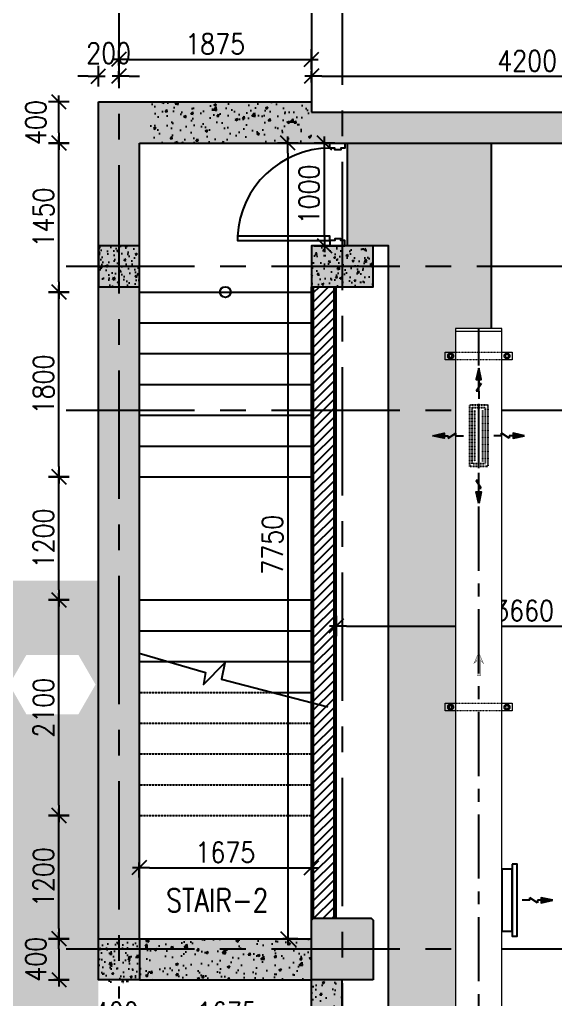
# Model space of a CAD drawing. Header units: metres. Extents: x 841183 to 1048542, y 259326 to 317714.
# Drawn here: x 849178 to 854395, y 300690 to 310237 of the extents above; entities that cross this region are included whole.
import ezdxf

# ---------------------------------------------------------------- set-up
doc = ezdxf.new("R2010")
doc.units = ezdxf.units.M
doc.set_wipeout_variables(frame=1)
doc.header["$PDMODE"] = 34
for name, pattern in [('CENTER', [2, 1.25, -0.25, 0.25, -0.25]), ('DASHED', [0.75, 0.5, -0.25]), ('HIDDEN', [0.375, 0.25, -0.125]), ('VILLA AXIS$0$CENTER', [2, 1.25, -0.25, 0.25, -0.25])]:
    doc.linetypes.add(name, pattern=pattern)
for name, color, linetype, lineweight in [('0_ARROW', 20, 'Continuous', 0), ('0_FA DUCT', 130, 'Continuous', 0), ('BEAM', 3, 'Continuous', 18), ('HANGER', 252, 'Continuous', 0)]:
    doc.layers.add(name, color=color, linetype=linetype, lineweight=lineweight)
for name, color, linetype, transparency in [('A-AXIS DIMENSION', 252, 'Continuous', 0.6), ('A-HATCH', 252, 'Continuous', 0.6), ('A-HATCH SOLID', 253, 'Continuous', 0.6), ('A-REFLECT DOWN', 252, 'Continuous', 0.6), ('CENTER LINE', 252, 'CENTER', 0.6), ('G-HATCH-COL-WALL', 253, 'Continuous', 0.6)]:
    doc.layers.add(name, color=color, linetype=linetype, transparency=transparency)
for name, color, linetype in [('A-AXIS LINE', 253, 'Continuous'), ('A-ELEV BAL', 252, 'Continuous'), ('A-FIXTURES', 252, 'Continuous'), ('A-SECT-PATT', 9, 'Continuous'), ('A-STAIRS', 252, 'Continuous'), ('A-WALL-2', 252, 'Continuous'), ('G-COL', 252, 'Continuous'), ('G-CUT-LINE', 252, 'Continuous'), ('G-LEADER', 252, 'Continuous'), ('G-RC-WALL', 252, 'Continuous'), ('INTEC -DOOR2', 252, 'Continuous'), ('INTEC -TEXT', 252, 'Continuous'), ('TIP - DOOR2', 252, 'Continuous')]:
    doc.layers.add(name, color=color, linetype=linetype)
doc.layers.add('FAR', color=1, linetype='Continuous', true_color=0xff0000)
doc.layers.add('RAR', color=1, linetype='Continuous', true_color=0xff0000)
doc.styles.add('romans', font='romans.shx', dxfattribs={"width": 0.85})
doc.dimstyles.new('DIM-100', dxfattribs={"dimtxt": 200, "dimasz": 100, "dimexe": 50, "dimexo": 75, "dimgap": 50, "dimtad": 1, "dimdec": 0, "dimrnd": 5, "dimzin": 9, "dimdsep": 46, "dimtxsty": 'romans', "dimblk1": 'D-oblique', "dimblk2": 'D-oblique', "dimsah": 1, "dimcen": 100, "dimdle": 100, "dimclrd": 256, "dimclre": 256, "dimclrt": 131, "dimadec": 0, "dimazin": 0, "dimtfac": 1, "dimtdec": 0, "dimtofl": 0, "dimtmove": 2, "dimatfit": 3, "dimldrblk": 'OBLIQUE', "dimfxl": 100, "dimfxlon": 1, "dimtfillclr": 256, "dimtolj": 1, "dimtzin": 0, "dimarcsym": 0})
pattern_1 = [(50, (17342.06, 65345.1), (251.041064, -21.963247), [26.25, -288.75]), (355, (17342.06, 65345.1), (-48.56297, 263.26725), [21, -231]), (100.451444, (17362.98, 65343.27), (202.478096, 241.304), [22.30907, -245.39974]), (46.1842, (17342.06, 65415.1), (373.53447, -57.93175), [39.375, -433.125]), (96.635635, (17373.2, 65410.27), (327.13168, 340.94151), [33.46362, -368.09982]), (351.184164, (17342.06, 65415.1), (327.13168, 340.94151), [31.5, -346.5]), (21, (17377.06, 65397.6), (208.91747, -140.91661), [26.25, -288.75]), (326, (17377.06, 65397.6), (85.16037, 253.802516), [21, -231]), (71.451445, (17394.47, 65385.86), (294.07783, 112.885903), [22.30907, -245.39974]), (37.5, (17342.06, 65345.1), (4.255949, 116.512849), [0, -228.2, 0, -234.5, 0, -231.875]), (7.5, (17342.06, 65345.1), (92.074338, 138.0441), [0, -133.7, 0, -222.95, 0, -88.375]), (327.5, (17264.01, 65345.1), (186.837853, -7.894205), [0, -87.5, 0, -273, 0, -362.25]), (317.5, (17229, 65345.1), (204.11516, 35.036744), [0, -113.75, 0, -181.3, 0, -257.25])]

# ---------------------------------------------------------------- blocks, each defined once
blk = doc.blocks.new('door1')
at = {"layer": 'TIP - DOOR2'}
blk.add_lwpolyline([(50, 146), (93.1, 146), (93.1, 1046, -0.011257), (50, 1046)], format="xyb", close=True, dxfattribs=at)
for points in [[(0, 146), (0, 0), (50, 0), (50, 40), (66, 40), (66, 97), (50, 97), (50, 146)], [(1000, 146), (1000, 0), (950, 0), (950, 40), (934, 40), (934, 97), (950, 97), (950, 146)]]:
    blk.add_lwpolyline(points, close=True, dxfattribs=at)
blk.add_arc((48.1, 145.2), 901.9, 0.05056, 87.1367, dxfattribs=at)
blk = doc.blocks.new('D-oblique')
for p, q in [((0, -1), (0, 1)), ((-1, 0), (0.647, 0)), ((-0.707, -0.707), (0.707, 0.707))]:
    blk.add_line(p, q)
blk = doc.blocks.new('*D330')
at = {"layer": 'A-AXIS DIMENSION', "lineweight": -2, "transparency": 16777216}
for p, q in [((850342.3, 301879.2), (850342.3, 302023.7)), ((850442.3, 301973.7), (851919.8, 301973.7)), ((852019.8, 301879.2), (852019.8, 302023.7))]:
    blk.add_line(p, q, dxfattribs=at)
at = {"layer": 'Defpoints', "color": 0, "transparency": 16777216}
for p in [(852019.8, 301973.7), (850342.3, 301778.7, -68.1), (852019.8, 301778.7, -68.1)]:
    blk.add_point(p, dxfattribs=at)
at = {"layer": 'A-AXIS DIMENSION', "lineweight": -2, "transparency": 16777216, "xscale": 100, "yscale": 100, "zscale": 100, "rotation": 180}
blk.add_blockref('D-oblique', (850342.3, 301973.7), dxfattribs=at)
at = {"layer": 'A-AXIS DIMENSION', "lineweight": -2, "transparency": 16777216, "xscale": 100, "yscale": 100, "zscale": 100}
blk.add_blockref('D-oblique', (852019.8, 301973.7), dxfattribs=at)
at = {"layer": 'A-AXIS DIMENSION', "transparency": 16777216, "insert": (851181, 302123.7), "char_height": 200, "attachment_point": 5, "style": 'romans'}
blk.add_mtext('\\A1;1675', dxfattribs=at)
blk = doc.blocks.new('_OBLIQUE')
at = {"color": 0, "linetype": 'ByBlock'}
blk.add_line((-0.5, -0.5), (0.5, 0.5), dxfattribs=at)
blk = doc.blocks.new('*D331')
at = {"layer": 'A-AXIS DIMENSION', "lineweight": -2, "transparency": 16777216}
for p, q in [((851885.8, 309033.9), (851740.1, 309033.9)), ((851790.1, 308933.9), (851790.1, 301382.2)), ((851885.8, 301282.2), (851740.1, 301282.2))]:
    blk.add_line(p, q, dxfattribs=at)
at = {"layer": 'Defpoints', "color": 0, "transparency": 16777216}
for p in [(852019.8, 309033.9, -68.1), (851790.1, 301282.2), (852019.8, 301282.2, -68.1)]:
    blk.add_point(p, dxfattribs=at)
at = {"layer": 'A-AXIS DIMENSION', "lineweight": -2, "transparency": 16777216, "xscale": 100, "yscale": 100, "zscale": 100}
for p, rotation in [((851790.1, 309033.9), 90), ((851790.1, 301282.2), 270)]:
    blk.add_blockref('D-oblique', p, dxfattribs=dict(at, rotation=rotation))
at = {"layer": 'A-AXIS DIMENSION', "transparency": 16777216, "insert": (851640.1, 305120.6), "char_height": 200, "attachment_point": 5, "rotation": 90, "style": 'romans'}
blk.add_mtext('\\A1;7750', dxfattribs=at)
blk = doc.blocks.new('*D332')
at = {"layer": 'A-AXIS DIMENSION', "lineweight": -2, "transparency": 16777216}
for p, q in [((852259.8, 304231.1), (852259.8, 304378.1)), ((855920.5, 304231.1), (855920.5, 304378.1)), ((852359.8, 304328.1), (855820.5, 304328.1))]:
    blk.add_line(p, q, dxfattribs=at)
at = {"layer": 'Defpoints', "color": 0, "transparency": 16777216}
for p in [(855920.5, 304328.1), (852259.8, 304045.7, -68.1), (855920.5, 304045.7, -68.1)]:
    blk.add_point(p, dxfattribs=at)
at = {"layer": 'A-AXIS DIMENSION', "lineweight": -2, "transparency": 16777216, "xscale": 100, "yscale": 100, "zscale": 100, "rotation": 180}
blk.add_blockref('D-oblique', (852259.8, 304328.1), dxfattribs=at)
at = {"layer": 'A-AXIS DIMENSION', "lineweight": -2, "transparency": 16777216, "xscale": 100, "yscale": 100, "zscale": 100}
blk.add_blockref('D-oblique', (855920.5, 304328.1), dxfattribs=at)
at = {"layer": 'A-AXIS DIMENSION', "transparency": 16777216, "insert": (854090.1, 304478.1), "char_height": 200, "attachment_point": 5, "style": 'romans'}
blk.add_mtext('\\A1;3660', dxfattribs=at)
blk = doc.blocks.new('*D294')
at = {"layer": 'A-AXIS DIMENSION', "lineweight": -2, "transparency": 16777216}
for p, q in [((849660.2, 302482.2), (849510.6, 302482.2)), ((849560.6, 301382.2), (849560.6, 302382.2)), ((849660.2, 301282.2), (849510.6, 301282.2))]:
    blk.add_line(p, q, dxfattribs=at)
at = {"layer": 'Defpoints', "color": 0, "transparency": 16777216}
for p in [(849560.6, 302482.2), (850523.3, 302482.2, -68.1), (850525.8, 301282.2, -68.1)]:
    blk.add_point(p, dxfattribs=at)
at = {"layer": 'A-AXIS DIMENSION', "lineweight": -2, "transparency": 16777216, "xscale": 100, "yscale": 100, "zscale": 100}
for p, rotation in [((849560.6, 302482.2), 90), ((849560.6, 301282.2), 270)]:
    blk.add_blockref('D-oblique', p, dxfattribs=dict(at, rotation=rotation))
at = {"layer": 'A-AXIS DIMENSION', "transparency": 16777216, "insert": (849410.6, 301882.2), "char_height": 200, "attachment_point": 5, "rotation": 90, "style": 'romans'}
blk.add_mtext('\\A1;1200', dxfattribs=at)
blk = doc.blocks.new('*D204')
at = {"layer": 'A-AXIS DIMENSION', "lineweight": -2, "transparency": 16777216}
for p, q in [((849660.1, 301282.2), (849510.6, 301282.2)), ((849560.6, 301182.2), (849560.6, 300982.2)), ((849660.1, 300882.2), (849510.6, 300882.2))]:
    blk.add_line(p, q, dxfattribs=at)
at = {"layer": 'Defpoints', "color": 0, "transparency": 16777216}
for p in [(850344.8, 301282.2, -68.1), (849560.6, 300882.2), (850344.8, 300882.2, -68.1)]:
    blk.add_point(p, dxfattribs=at)
at = {"layer": 'A-AXIS DIMENSION', "lineweight": -2, "transparency": 16777216, "xscale": 100, "yscale": 100, "zscale": 100}
for p, rotation in [((849560.6, 301282.2), 90), ((849560.6, 300882.2), 270)]:
    blk.add_blockref('D-oblique', p, dxfattribs=dict(at, rotation=rotation))
at = {"layer": 'A-AXIS DIMENSION', "transparency": 16777216, "insert": (849335.6, 301082.2), "char_height": 200, "attachment_point": 5, "rotation": 90, "style": 'romans'}
blk.add_mtext('\\A1;400', dxfattribs=at)
blk = doc.blocks.new('*D295')
at = {"layer": 'A-AXIS DIMENSION', "lineweight": -2, "transparency": 16777216}
for p, q in [((849660.1, 304582.2), (849510.6, 304582.2)), ((849560.6, 302582.2), (849560.6, 304482.2)), ((849660.1, 302482.2), (849510.6, 302482.2))]:
    blk.add_line(p, q, dxfattribs=at)
at = {"layer": 'Defpoints', "color": 0, "transparency": 16777216}
for p in [(849560.6, 304582.2), (850342.3, 304582.2, -68.1), (850342.3, 302482.2, -68.1)]:
    blk.add_point(p, dxfattribs=at)
at = {"layer": 'A-AXIS DIMENSION', "lineweight": -2, "transparency": 16777216, "xscale": 100, "yscale": 100, "zscale": 100}
for p, rotation in [((849560.6, 304582.2), 90), ((849560.6, 302482.2), 270)]:
    blk.add_blockref('D-oblique', p, dxfattribs=dict(at, rotation=rotation))
at = {"layer": 'A-AXIS DIMENSION', "transparency": 16777216, "insert": (849410.6, 303532.2), "char_height": 200, "attachment_point": 5, "rotation": 90, "style": 'romans'}
blk.add_mtext('\\A1;2100', dxfattribs=at)
blk = doc.blocks.new('*D296')
at = {"layer": 'A-AXIS DIMENSION', "lineweight": -2, "transparency": 16777216}
for p, q in [((849660.5, 305782.2), (849510.6, 305782.2)), ((849560.6, 304682.2), (849560.6, 305682.2)), ((849660.1, 304582.2), (849510.6, 304582.2))]:
    blk.add_line(p, q, dxfattribs=at)
at = {"layer": 'Defpoints', "color": 0, "transparency": 16777216}
for p in [(849560.6, 305782.2), (853903.8, 305782.2, -136.1), (850342.3, 304582.2, -68.1)]:
    blk.add_point(p, dxfattribs=at)
at = {"layer": 'A-AXIS DIMENSION', "lineweight": -2, "transparency": 16777216, "xscale": 100, "yscale": 100, "zscale": 100}
for p, rotation in [((849560.6, 305782.2), 90), ((849560.6, 304582.2), 270)]:
    blk.add_blockref('D-oblique', p, dxfattribs=dict(at, rotation=rotation))
at = {"layer": 'A-AXIS DIMENSION', "transparency": 16777216, "insert": (849410.6, 305182.2), "char_height": 200, "attachment_point": 5, "rotation": 90, "style": 'romans'}
blk.add_mtext('\\A1;1200', dxfattribs=at)
blk = doc.blocks.new('*D203')
at = {"layer": 'A-AXIS DIMENSION', "lineweight": -2, "transparency": 16777216}
for p, q in [((849660.1, 307582.2), (849510.6, 307582.2)), ((849560.6, 305882.2), (849560.6, 307482.2)), ((849660.1, 305782.2), (849510.6, 305782.2))]:
    blk.add_line(p, q, dxfattribs=at)
at = {"layer": 'Defpoints', "color": 0, "transparency": 16777216}
for p in [(849560.6, 307582.2), (850342.3, 307582.2, -68.1), (850342.3, 305782.2, -68.1)]:
    blk.add_point(p, dxfattribs=at)
at = {"layer": 'A-AXIS DIMENSION', "lineweight": -2, "transparency": 16777216, "xscale": 100, "yscale": 100, "zscale": 100}
for p, rotation in [((849560.6, 307582.2), 90), ((849560.6, 305782.2), 270)]:
    blk.add_blockref('D-oblique', p, dxfattribs=dict(at, rotation=rotation))
at = {"layer": 'A-AXIS DIMENSION', "transparency": 16777216, "insert": (849410.6, 306682.2), "char_height": 200, "attachment_point": 5, "rotation": 90, "style": 'romans'}
blk.add_mtext('\\A1;1800', dxfattribs=at)
blk = doc.blocks.new('*D202')
at = {"layer": 'A-AXIS DIMENSION', "lineweight": -2, "transparency": 16777216}
for p, q in [((849660.1, 309033.9), (849510.6, 309033.9)), ((849560.6, 307682.2), (849560.6, 308933.9)), ((849658.6, 307582.2), (849510.6, 307582.2))]:
    blk.add_line(p, q, dxfattribs=at)
at = {"layer": 'Defpoints', "color": 0, "transparency": 16777216}
for p in [(849560.6, 309033.9), (850344.8, 309033.9, -68.1), (850342.3, 307582.2, -136.1)]:
    blk.add_point(p, dxfattribs=at)
at = {"layer": 'A-AXIS DIMENSION', "lineweight": -2, "transparency": 16777216, "xscale": 100, "yscale": 100, "zscale": 100}
for p, rotation in [((849560.6, 309033.9), 90), ((849560.6, 307582.2), 270)]:
    blk.add_blockref('D-oblique', p, dxfattribs=dict(at, rotation=rotation))
at = {"layer": 'A-AXIS DIMENSION', "transparency": 16777216, "insert": (849410.6, 308308), "char_height": 200, "attachment_point": 5, "rotation": 90, "style": 'romans'}
blk.add_mtext('\\A1;1450', dxfattribs=at)
blk = doc.blocks.new('*D201')
at = {"layer": 'A-AXIS DIMENSION', "lineweight": -2, "transparency": 16777216}
for p, q in [((849658.7, 309433.9), (849510.6, 309433.9)), ((849560.6, 309133.9), (849560.6, 309333.9)), ((849660.1, 309033.9), (849510.6, 309033.9))]:
    blk.add_line(p, q, dxfattribs=at)
at = {"layer": 'Defpoints', "color": 0, "transparency": 16777216}
for p in [(849560.6, 309433.9), (849944.8, 309433.9, -68.1), (850344.8, 309033.9, -68.1)]:
    blk.add_point(p, dxfattribs=at)
at = {"layer": 'A-AXIS DIMENSION', "lineweight": -2, "transparency": 16777216, "xscale": 100, "yscale": 100, "zscale": 100}
for p, rotation in [((849560.6, 309433.9), 90), ((849560.6, 309033.9), 270)]:
    blk.add_blockref('D-oblique', p, dxfattribs=dict(at, rotation=rotation))
at = {"layer": 'A-AXIS DIMENSION', "transparency": 16777216, "insert": (849335.6, 309233.9), "char_height": 200, "attachment_point": 5, "rotation": 90, "style": 'romans'}
blk.add_mtext('\\A1;400', dxfattribs=at)
blk = doc.blocks.new('*D199')
at = {"layer": 'A-AXIS DIMENSION', "lineweight": -2, "transparency": 16777216}
for p, q in [((849844.8, 309685.2), (849744.8, 309685.2)), ((849944.8, 309625.3), (849944.8, 309735.2)), ((850144.8, 309626.3), (850144.8, 309735.2)), ((850244.8, 309685.2), (850344.8, 309685.2))]:
    blk.add_line(p, q, dxfattribs=at)
at = {"layer": 'Defpoints', "color": 0, "transparency": 16777216}
for p in [(850144.8, 309685.2), (849944.8, 309433.9, -279.9), (850144.8, 309433.9, -285.1)]:
    blk.add_point(p, dxfattribs=at)
at = {"layer": 'A-AXIS DIMENSION', "lineweight": -2, "transparency": 16777216, "xscale": 100, "yscale": 100, "zscale": 100}
blk.add_blockref('D-oblique', (849944.8, 309685.2), dxfattribs=at)
at = {"layer": 'A-AXIS DIMENSION', "lineweight": -2, "transparency": 16777216, "xscale": 100, "yscale": 100, "zscale": 100, "rotation": 180}
blk.add_blockref('D-oblique', (850144.8, 309685.2), dxfattribs=at)
at = {"layer": 'A-AXIS DIMENSION', "transparency": 16777216, "insert": (850044.8, 309910.2), "char_height": 200, "attachment_point": 5, "style": 'romans'}
blk.add_mtext('\\A1;200', dxfattribs=at)
blk = doc.blocks.new('*D198')
at = {"layer": 'A-AXIS DIMENSION', "lineweight": -2, "transparency": 16777216}
for p, q in [((850144.8, 309790), (850144.8, 309899)), ((852019.8, 309770.4), (852019.8, 309899)), ((850244.8, 309849), (851919.8, 309849))]:
    blk.add_line(p, q, dxfattribs=at)
at = {"layer": 'Defpoints', "color": 0, "transparency": 16777216}
for p in [(852019.8, 309849), (850144.8, 309597.6, -285), (852019.8, 309433.9, -279.9)]:
    blk.add_point(p, dxfattribs=at)
at = {"layer": 'A-AXIS DIMENSION', "lineweight": -2, "transparency": 16777216, "xscale": 100, "yscale": 100, "zscale": 100, "rotation": 180}
blk.add_blockref('D-oblique', (850144.8, 309849), dxfattribs=at)
at = {"layer": 'A-AXIS DIMENSION', "lineweight": -2, "transparency": 16777216, "xscale": 100, "yscale": 100, "zscale": 100}
blk.add_blockref('D-oblique', (852019.8, 309849), dxfattribs=at)
at = {"layer": 'A-AXIS DIMENSION', "transparency": 16777216, "insert": (851082.3, 309999), "char_height": 200, "attachment_point": 5, "style": 'romans'}
blk.add_mtext('\\A1;1875', dxfattribs=at)
blk = doc.blocks.new('*D197')
at = {"layer": 'A-AXIS DIMENSION', "lineweight": -2, "transparency": 16777216}
for p, q in [((852019.8, 309625.3), (852019.8, 309735.2)), ((852119.8, 309685.2), (856120.5, 309685.2)), ((856220.5, 309612.2), (856220.5, 309735.2))]:
    blk.add_line(p, q, dxfattribs=at)
at = {"layer": 'Defpoints', "color": 0, "transparency": 16777216}
for p in [(856220.5, 309685.2), (852019.8, 309433.9, -279.9), (856220.5, 309333.9, -279.9)]:
    blk.add_point(p, dxfattribs=at)
at = {"layer": 'A-AXIS DIMENSION', "lineweight": -2, "transparency": 16777216, "xscale": 100, "yscale": 100, "zscale": 100, "rotation": 180}
blk.add_blockref('D-oblique', (852019.8, 309685.2), dxfattribs=at)
at = {"layer": 'A-AXIS DIMENSION', "lineweight": -2, "transparency": 16777216, "xscale": 100, "yscale": 100, "zscale": 100}
blk.add_blockref('D-oblique', (856220.5, 309685.2), dxfattribs=at)
at = {"layer": 'A-AXIS DIMENSION', "transparency": 16777216, "insert": (854120.1, 309835.2), "char_height": 200, "attachment_point": 5, "style": 'romans'}
blk.add_mtext('\\A1;4200', dxfattribs=at)
blk = doc.blocks.new('*D403')
at = {"layer": 'A-AXIS DIMENSION', "lineweight": -2, "transparency": 16777216}
for p, q in [((849944.8, 300448.2), (849944.8, 300307.2)), ((850344.8, 300448.2), (850344.8, 300307.2)), ((850044.8, 300357.2), (850244.8, 300357.2))]:
    blk.add_line(p, q, dxfattribs=at)
at = {"layer": 'Defpoints', "color": 0, "transparency": 16777216}
for p in [(849944.8, 301074.7, -279.9), (850344.8, 301074.7, -279.9), (850344.8, 300357.2)]:
    blk.add_point(p, dxfattribs=at)
at = {"layer": 'A-AXIS DIMENSION', "lineweight": -2, "transparency": 16777216, "xscale": 100, "yscale": 100, "zscale": 100, "rotation": 180}
blk.add_blockref('D-oblique', (849944.8, 300357.2), dxfattribs=at)
at = {"layer": 'A-AXIS DIMENSION', "lineweight": -2, "transparency": 16777216, "xscale": 100, "yscale": 100, "zscale": 100}
blk.add_blockref('D-oblique', (850344.8, 300357.2), dxfattribs=at)
at = {"layer": 'A-AXIS DIMENSION', "transparency": 16777216, "insert": (850119, 300563.7), "char_height": 200, "attachment_point": 5, "style": 'romans'}
blk.add_mtext('\\A1;400', dxfattribs=at)
blk = doc.blocks.new('*D404')
at = {"layer": 'A-AXIS DIMENSION', "lineweight": -2, "transparency": 16777216}
for p, q in [((850344.8, 300448.2), (850344.8, 300307.2)), ((852019.8, 300448.2), (852019.8, 300307.2)), ((850444.8, 300357.2), (851919.8, 300357.2))]:
    blk.add_line(p, q, dxfattribs=at)
at = {"layer": 'Defpoints', "color": 0, "transparency": 16777216}
for p in [(850344.8, 301074.7, -279.9), (852019.8, 301074.7, -279.9), (852019.8, 300357.2)]:
    blk.add_point(p, dxfattribs=at)
at = {"layer": 'A-AXIS DIMENSION', "lineweight": -2, "transparency": 16777216, "xscale": 100, "yscale": 100, "zscale": 100, "rotation": 180}
blk.add_blockref('D-oblique', (850344.8, 300357.2), dxfattribs=at)
at = {"layer": 'A-AXIS DIMENSION', "lineweight": -2, "transparency": 16777216, "xscale": 100, "yscale": 100, "zscale": 100}
blk.add_blockref('D-oblique', (852019.8, 300357.2), dxfattribs=at)
at = {"layer": 'A-AXIS DIMENSION', "transparency": 16777216, "insert": (851196, 300563.7), "char_height": 200, "attachment_point": 5, "style": 'romans'}
blk.add_mtext('\\A1;1675', dxfattribs=at)
blk = doc.blocks.new('*D290')
at = {"layer": 'A-AXIS DIMENSION', "lineweight": -2, "transparency": 16777216}
for p, q in [((852230.8, 309033.9), (852096.2, 309033.9)), ((852146.2, 308133.9), (852146.2, 308933.9)), ((852116.2, 308033.9), (852196.2, 308033.9))]:
    blk.add_line(p, q, dxfattribs=at)
at = {"layer": 'Defpoints', "color": 0, "transparency": 16777216}
for p in [(852146.2, 309033.9), (852664.8, 309033.9, -279.9), (852019.8, 308033.9, -279.9)]:
    blk.add_point(p, dxfattribs=at)
at = {"layer": 'A-AXIS DIMENSION', "lineweight": -2, "transparency": 16777216, "xscale": 100, "yscale": 100, "zscale": 100}
for p, rotation in [((852146.2, 309033.9), 90), ((852146.2, 308033.9), 270)]:
    blk.add_blockref('D-oblique', p, dxfattribs=dict(at, rotation=rotation))
at = {"layer": 'A-AXIS DIMENSION', "transparency": 16777216, "insert": (851996.2, 308533.9), "char_height": 200, "attachment_point": 5, "rotation": 90, "style": 'romans'}
blk.add_mtext('\\A1;1000', dxfattribs=at)
blk = doc.blocks.new('A$C10b3fa2f')
at = {"layer": 'A-REFLECT DOWN'}
h = blk.add_hatch(dxfattribs=at)
h.set_pattern_fill('AR-HBONE', color=256, scale=75, style=0)
h.set_pattern_definition([(45, (-872853.3, -501345.44), (0, 424.26407), [900, -300]), (135, (-872641.16, -501133.3), (3e-14, 424.26407), [900, -300])])
h.paths.add_polyline_path([(-40951.9, -7637.1), (-40445.1, -7637.1), (-40278.2, -7926.1), (-40445.1, -8215.1), (-40951.9, -8215.1), (-41118.8, -7926.1)])
edge = h.paths.add_edge_path()
edge.add_line((-40250.6, -6912.7), (-42275.6, -6912.7))
edge.add_line((-42275.6, -6912.7), (-42275.6, -105.8))
edge.add_line((-42275.6, -105.8), (-42275.6, 38.9))
edge.add_line((-42275.6, 38.9), (-43125, 38.9))
edge.add_line((-43125, 38.9), (-43125, -30517.1))
edge.add_line((-43125, -30517.1), (-43000, -30517.1))
edge.add_line((-43000, -30517.1), (-43000, -32386.1))
edge.add_line((-43000, -32386.1), (-6450, -32386.1))
edge.add_arc((-6450, -25886.1), 6500, 270, 360)
edge.add_line((50, -25886.1), (50, -22117.5))
edge.add_line((50, -22117.5), (-3025.4, -22117.5))
edge.add_line((-3025.4, -22117.5), (-3025.4, -31367.5))
edge.add_line((-3025.4, -31367.5), (-37875.6, -31367.3))
edge.add_line((-37875.6, -31367.3), (-37875.6, -22117.5))
edge.add_line((-37875.6, -22117.5), (-40250.6, -22117.5))
edge.add_line((-40250.6, -22117.5), (-40250.6, -6912.7))
blk = doc.blocks.new('A$Ce9cdab51')
at = {"layer": 'RAR', "ltscale": 20}
h = blk.add_hatch(color=256, dxfattribs=at)
h.dxf.hatch_style = 1
h.paths.add_polyline_path([(96.8, 62.3), (62.3, 96.8), (0, 0)])
for p in [(88.8, 123.3), (159.1, 159.1)]:
    blk.add_line(p, (176.3, 141.9), dxfattribs=at)
for points in [[(159.1, 159.1), (212.1, 212.1)], [(0, 0), (96.8, 62.3), (62.3, 96.8), (0, 0)], [(79.5, 79.5), (106.1, 106.1)], [(106.1, 106.1), (88.8, 123.3)]]:
    blk.add_lwpolyline(points, dxfattribs=at)
blk = doc.blocks.new('FAR 1')
at = {"layer": 'FAR', "ltscale": 20}
for points in [[(301.9, 50), (-301.9, 50), (-301.9, -50), (301.9, -50)], [(351.9, -50), (-351.9, -50), (-351.9, -100), (351.9, -100)]]:
    blk.add_lwpolyline(points, close=True, dxfattribs=at)
at = {"layer": 'FAR', "rotation": 44.99999999999212}
blk.add_blockref('A$Ce9cdab51', (0, -446.7), dxfattribs=at)
blk = doc.blocks.new('A$Cae2dabce')
at = {"layer": 'RAR', "ltscale": 20}
h = blk.add_hatch(color=256, dxfattribs=at)
h.dxf.hatch_style = 1
h.paths.add_polyline_path([(96.8, 62.3), (62.3, 96.8), (0, 0)])
for p in [(88.8, 123.3), (159.1, 159.1)]:
    blk.add_line(p, (176.3, 141.9), dxfattribs=at)
for points in [[(159.1, 159.1), (212.1, 212.1)], [(0, 0), (96.8, 62.3), (62.3, 96.8), (0, 0)], [(79.5, 79.5), (106.1, 106.1)], [(106.1, 106.1), (88.8, 123.3)]]:
    blk.add_lwpolyline(points, dxfattribs=at)
blk = doc.blocks.new('FAR')
at = {"layer": 'FAR', "linetype": 'DASHED', "ltscale": 0.00025}
for points in [[(300, 87.5), (300, -87.5), (-300, -87.5), (-300, 87.5)], [(0, 62.5), (275, 62.5), (275, -62.5), (0, -62.5), (-275, -62.5), (-275, 62.5)]]:
    blk.add_lwpolyline(points, close=True, dxfattribs=at)
for points in [[(-250, 37.5), (250, 37.5)], [(250, -37.5), (-250, -37.5)]]:
    blk.add_lwpolyline(points, dxfattribs=at)
at = {"layer": 'FAR'}
for p, rotation in [((0, 447.5), 224.9999999999922), ((-660, 0), 314.9999999999922)]:
    blk.add_blockref('A$Cae2dabce', p, dxfattribs=dict(at, rotation=rotation))
at = {"layer": 'FAR', "xscale": -1}
for p, rotation in [((660, 0), 45.00000000000784), ((0, -447.5), 315.0000000000078)]:
    blk.add_blockref('A$Cae2dabce', p, dxfattribs=dict(at, rotation=rotation))
blk = doc.blocks.new('0-ARROW-3')
at = {"layer": '0_ARROW', "true_color": 0xc8c8c8}
h = blk.add_hatch(dxfattribs=at)
h.set_pattern_fill('ANSI31', color=9)
h.set_pattern_definition([(45, (-4415, 43046), (-0.08838834765, 0.08838834765), [])])
h.paths.add_polyline_path([(-512, -108), (-711, -313), (0, 0), (-711, 313), (-512, 108), (-1490, 108), (-1490, -108)])
at = {"layer": '0_ARROW', "const_width": 20}
blk.add_lwpolyline([(-1490, -108), (-512, -108), (-711, -313), (0, 0), (-711, 313), (-512, 108), (-1490, 108)], close=True, dxfattribs=at)
blk = doc.blocks.new('*U278')
at = {"layer": 'HANGER', "ltscale": 20}
for points in [[(0, 75), (-200, 75), (-200, -75), (0, -75)], [(0, -15), (0, 15)], [(900, -75), (1100, -75), (1100, 75), (900, 75)], [(900, -15), (900, 15)]]:
    blk.add_lwpolyline(points, dxfattribs=at)
for points in [[(-77, 56), (-123, 56), (-156, 23), (-156, -23), (-123, -56), (-77, -56), (-44, -23), (-44, 23)], [(977, 56), (1023, 56), (1056, 23), (1056, -23), (1023, -56), (977, -56), (944, -23), (944, 23)]]:
    blk.add_lwpolyline(points, close=True, dxfattribs=at)
at = {"layer": 'HANGER', "linetype": 'HIDDEN', "ltscale": 0.0008}
for points in [[(900, 75), (0, 75)], [(0, -75), (900, -75)]]:
    blk.add_lwpolyline(points, dxfattribs=at)
at = {"layer": 'HANGER', "ltscale": 20}
for centre, radius in [((-100, 0), 45), ((-100, 0), 30), ((1000, 0), 45), ((1000, 0), 30)]:
    blk.add_circle(centre, radius, dxfattribs=at)
blk = doc.blocks.new('A$C5e30045e')
at = {"layer": 'A-HATCH'}
h = blk.add_hatch(dxfattribs=at)
h.set_pattern_fill('ANSI31', color=256, scale=500)
h.set_pattern_definition([(45, (746035.06, 287573.594), (-44.194174, 44.194174), [])])
h.paths.add_polyline_path([(852039.8, 301482.2), (852239.8, 301482.2), (852239.8, 307633.9), (852039.8, 307633.9)])
at = {"layer": 'A-HATCH SOLID'}
for points in [[(849944.8, 307633.9), (850344.8, 307633.9), (850344.8, 308033.9), (849944.8, 308033.9)], [(852019.8, 307633.9), (852619.8, 307633.9), (852619.8, 308033.9), (852019.8, 308033.9)], [(849944.8, 301282.2), (850344.8, 301282.2), (850344.8, 300882.2), (849944.8, 300882.2)]]:
    blk.add_hatch(color=256, dxfattribs=at).paths.add_polyline_path(points)
at = {"layer": 'A-REFLECT DOWN'}
h = blk.add_hatch(dxfattribs=at)
h.set_pattern_fill('ANSI33', color=256, scale=1000)
h.set_pattern_definition([(45, (-82657.94, 2849.75), (-176.776695, 176.776695), []), (45, (-82481.17, 2849.75), (-176.776695, 176.776695), [125, -62.5])])
edge = h.paths.add_edge_path()
edge.add_line((887268.9, 290052.2), (885855.3, 290052.2))
edge.add_line((885855.3, 290052.2), (885855.3, 297382.2))
edge.add_line((885855.3, 297382.2), (852769.8, 297382.2))
edge.add_line((852769.8, 297382.2), (852769.8, 308033.9))
edge.add_line((852769.8, 308033.9), (852369.8, 308033.9))
edge.add_line((852369.8, 308033.9), (852369.8, 309033.9))
edge.add_line((852369.8, 309033.9), (853769.8, 309033.9))
edge.add_line((853769.8, 309033.9), (853769.8, 298382.2))
edge.add_line((853769.8, 298382.2), (886855.3, 298382.2))
edge.add_line((886855.3, 298382.2), (886855.3, 291052.2))
edge.add_line((886855.3, 291052.2), (887155.3, 291052.2))
edge.add_line((887155.3, 291052.2), (887155.3, 290052.2))
at = {"layer": 'A-SECT-PATT'}
h = blk.add_hatch(dxfattribs=at)
h.set_pattern_fill('AR-CONC', color=256, scale=35, style=0)
h.set_pattern_definition([(50, (17342.06, 66496.8), (251.041064, -21.963247), [26.25, -288.75]), (355, (17342.06, 66496.8), (-48.56297, 263.26725), [21, -231]), (100.451444, (17362.98, 66494.96), (202.478096, 241.304), [22.30907, -245.39974]), (46.1842, (17342.06, 66566.8), (373.53447, -57.93175), [39.375, -433.125]), (96.635635, (17373.2, 66561.96), (327.13168, 340.94151), [33.46362, -368.09982]), (351.184164, (17342.06, 66566.8), (327.13168, 340.94151), [31.5, -346.5]), (21, (17377.06, 66549.3), (208.91747, -140.91661), [26.25, -288.75]), (326, (17377.06, 66549.3), (85.16037, 253.802516), [21, -231]), (71.451445, (17394.47, 66537.55), (294.07783, 112.885903), [22.30907, -245.39974]), (37.5, (17342.06, 66496.79), (4.255949, 116.512849), [0, -228.2, 0, -234.5, 0, -231.875]), (7.5, (17342.06, 66496.79), (92.074338, 138.0441), [0, -133.7, 0, -222.95, 0, -88.375]), (327.5, (17264.01, 66496.79), (186.837853, -7.894205), [0, -87.5, 0, -273, 0, -362.25]), (317.5, (17229, 66496.79), (204.11516, 35.036744), [0, -113.75, 0, -181.3, 0, -257.25])])
h.paths.add_polyline_path([(852019.8, 309433.9), (850444.8, 309433.9), (850444.8, 309033.9), (852019.8, 309033.9)])
h = blk.add_hatch(dxfattribs=at)
h.set_pattern_fill('AR-CONC', color=256, scale=35, style=0)
h.set_pattern_definition([(50, (17342.06, 65370.1), (251.041064, -21.963247), [26.25, -288.75]), (355, (17342.06, 65370.1), (-48.56297, 263.26725), [21, -231]), (100.451444, (17362.98, 65368.27), (202.478096, 241.304), [22.30907, -245.39974]), (46.1842, (17342.06, 65440.1), (373.53447, -57.93175), [39.375, -433.125]), (96.635635, (17373.2, 65435.27), (327.13168, 340.94151), [33.46362, -368.09982]), (351.184164, (17342.06, 65440.1), (327.13168, 340.94151), [31.5, -346.5]), (21, (17377.06, 65422.6), (208.91747, -140.91661), [26.25, -288.75]), (326, (17377.06, 65422.6), (85.160366, 253.802516), [21, -231]), (71.451445, (17394.47, 65410.86), (294.07783, 112.885903), [22.30907, -245.39974]), (37.5, (17342.06, 65370.1), (4.255949, 116.512849), [0, -228.2, 0, -234.5, 0, -231.875]), (7.5, (17342.06, 65370.1), (92.074338, 138.0441), [0, -133.7, 0, -222.95, 0, -88.375]), (327.5, (17264.01, 65370.1), (186.837853, -7.894205), [0, -87.5, 0, -273, 0, -362.25]), (317.5, (17229, 65370.1), (204.11516, 35.036744), [0, -113.75, 0, -181.3, 0, -257.25])])
h.paths.add_polyline_path([(855920.5, 306630.9), (856220.5, 306630.9), (856220.5, 309333.9), (852019.8, 309333.9), (852019.8, 309033.9), (855920.5, 309033.9)])
h.paths.add_polyline_path([(856220.5, 306230.9), (855920.5, 306230.9), (855920.5, 301487.2), (855940.5, 301507.2), (856220.5, 301507.2)])
h = blk.add_hatch(dxfattribs=at)
h.set_pattern_fill('AR-CONC', color=256, scale=35, style=0)
h.set_pattern_definition(pattern_1)
h.paths.add_polyline_path([(850344.8, 308357.2), (849944.8, 308357.2), (849944.8, 301282.2), (850344.8, 301282.2)])
h = blk.add_hatch(dxfattribs=at)
h.set_pattern_fill('AR-CONC', color=256, angle=23.86824, style=0)
h.set_pattern_definition([(73.86824, (739979.19, 249242.61), (173.05345, 59.14229), [19.05, -209.55]), (18.86824, (739979.19, 249242.61), (-109.53758, 160.45665), [15.24, -167.64058]), (124.31968, (739993.61, 249247.54), (63.51588, 219.59893), [16.19, -178.09024]), (70.05244, (739958.63, 249289.07), (264.9077, 71.2412), [28.575, -314.325]), (120.5038, (739980.7, 249295), (116.98376, 322.3278), [24.285, -267.1356]), (15.0524, (739958.63, 249289.07), (116.98376, 322.3278), [22.85997, -251.45973]), (44.86824, (739987, 249287.73), (180.02813, -32.17087), [19.05, -209.55]), (349.86824, (739987, 249287.73), (-18.01222, 193.44316), [15.24, -167.64]), (95.31968, (740002, 249285.05), (162.01591, 161.2723), [16.19, -178.08994]), (61.36824, (739979.19, 249242.61), (-31.38944, 78.573514), [0, -165.608, 0, -170.18, 0, -168.275]), (31.36824, (739979.19, 249242.61), (20.5686, 118.650527), [0, -97.028, 0, -161.798, 0, -64.135]), (351.36824, (739927.39, 249219.69), (126.31272, 49.625846), [0, -63.5, 0, -198.12, 0, -262.89]), (341.36824, (739904.16, 249209.42), (125.1725, 83.19018), [0, -82.55, 0, -131.572, 0, -186.69])])
h.paths.add_polyline_path([(849944.8, 307633.9), (850344.8, 307633.9), (850344.8, 308033.9), (849944.8, 308033.9)])
h = blk.add_hatch(dxfattribs=at)
h.set_pattern_fill('AR-CONC', color=256, angle=23.86824, style=0)
h.set_pattern_definition([(73.86824, (738544.19, 249242.61), (173.05345, 59.14229), [19.05, -209.55]), (18.86824, (738544.19, 249242.61), (-109.53758, 160.45665), [15.24, -167.64058]), (124.31968, (738558.61, 249247.54), (63.51588, 219.59893), [16.19, -178.09024]), (70.05244, (738523.64, 249289.07), (264.9077, 71.2412), [28.575, -314.325]), (120.5038, (738545.7, 249295), (116.98376, 322.3278), [24.285, -267.1356]), (15.0524, (738523.64, 249289.07), (116.98376, 322.3278), [22.85997, -251.45973]), (44.86824, (738552, 249287.73), (180.02813, -32.17087), [19.05, -209.55]), (349.86824, (738552, 249287.73), (-18.01222, 193.44316), [15.24, -167.64]), (95.31968, (738567, 249285.05), (162.01591, 161.2723), [16.19, -178.08994]), (61.36824, (738544.19, 249242.61), (-31.38944, 78.573514), [0, -165.608, 0, -170.18, 0, -168.275]), (31.36824, (738544.19, 249242.61), (20.5686, 118.650527), [0, -97.028, 0, -161.798, 0, -64.135]), (351.36824, (738492.39, 249219.69), (126.31272, 49.625846), [0, -63.5, 0, -198.12, 0, -262.89]), (341.36824, (738469.16, 249209.42), (125.1725, 83.19018), [0, -82.55, 0, -131.572, 0, -186.69])])
h.paths.add_polyline_path([(852019.8, 307633.9), (852614.8, 307633.9), (852614.8, 308033.9), (852019.8, 308033.9)])
h = blk.add_hatch(dxfattribs=at)
h.set_pattern_fill('AR-CONC', color=256, scale=35, style=0)
h.set_pattern_definition(pattern_1)
h.paths.add_polyline_path([(852019.8, 301282.2), (850344.8, 301282.2), (850344.8, 300882.2), (852019.8, 300882.2)])
h = blk.add_hatch(dxfattribs=at)
h.set_pattern_fill('AR-CONC', color=256, angle=23.86824, style=0)
h.set_pattern_definition([(73.86824, (740074.19, 250165.92), (173.05345, 59.14229), [19.05, -209.55]), (18.86824, (740074.19, 250165.92), (-109.53758, 160.45665), [15.24, -167.64058]), (124.31968, (740088.61, 250170.85), (63.51588, 219.59893), [16.19, -178.09024]), (70.05244, (740053.63, 250212.38), (264.9077, 71.2412), [28.575, -314.325]), (120.5038, (740075.7, 250218.31), (116.98376, 322.3278), [24.285, -267.1356]), (15.0524, (740053.63, 250212.38), (116.98376, 322.3278), [22.85997, -251.45973]), (44.86824, (740082, 250211.04), (180.02813, -32.17087), [19.05, -209.55]), (349.86824, (740082, 250211.04), (-18.01222, 193.44316), [15.24, -167.64]), (95.31968, (740097, 250208.36), (162.01591, 161.2723), [16.19, -178.08994]), (61.36824, (740074.19, 250165.92), (-31.38944, 78.573514), [0, -165.608, 0, -170.18, 0, -168.275]), (31.36824, (740074.19, 250165.92), (20.5686, 118.650527), [0, -97.028, 0, -161.798, 0, -64.135]), (351.36824, (740022.39, 250143), (126.31272, 49.625846), [0, -63.5, 0, -198.12, 0, -262.89]), (341.36824, (739999.16, 250132.72), (125.1725, 83.19018), [0, -82.55, 0, -131.572, 0, -186.69])])
h.paths.add_polyline_path([(849944.8, 301257.2), (850344.8, 301257.2), (850344.8, 300857.2), (849944.8, 300857.2)])
h = blk.add_hatch(dxfattribs=at)
h.set_pattern_fill('AR-CONC', color=256, scale=35, style=0)
h.set_pattern_definition([(50, (6540.5, 2761.75), (251.041064, -21.963247), [26.25, -288.75]), (355, (6540.5, 2761.75), (-48.56297, 263.26725), [21, -231]), (100.451444, (6561.42, 2759.92), (202.478096, 241.304), [22.30907, -245.39974]), (46.1842, (6540.5, 2831.75), (373.53447, -57.93175), [39.375, -433.125]), (96.635635, (6571.63, 2826.92), (327.13168, 340.94151), [33.46362, -368.09982]), (351.184164, (6540.5, 2831.75), (327.13168, 340.94151), [31.5, -346.5]), (21, (6575.5, 2814.25), (208.91747, -140.91661), [26.25, -288.75]), (326, (6575.5, 2814.25), (85.160366, 253.802516), [21, -231]), (71.451445, (6592.9, 2802.5), (294.07783, 112.885903), [22.30907, -245.39974]), (37.5, (6540.5, 2761.75), (4.255949, 116.512849), [0, -228.2, 0, -234.5, 0, -231.875]), (7.5, (6540.5, 2761.75), (92.074338, 138.0441), [0, -133.7, 0, -222.95, 0, -88.375]), (327.5, (6462.45, 2761.75), (186.837853, -7.894205), [0, -87.5, 0, -273, 0, -362.25]), (317.5, (6427.45, 2761.75), (204.11516, 35.036744), [0, -113.75, 0, -181.3, 0, -257.25])])
h.paths.add_polyline_path([(852319.8, 300882.2), (852019.8, 300882.2), (852019.8, 298882.2), (852319.8, 298882.2)])
at = {"layer": 'G-HATCH-COL-WALL'}
h = blk.add_hatch(color=256, dxfattribs=at)
h.dxf.hatch_style = 1
h.paths.add_polyline_path([(850344.8, 309433.9), (849944.8, 309433.9), (849944.8, 301282.2), (850344.8, 301282.2)])
h = blk.add_hatch(color=256, dxfattribs=at)
h.dxf.hatch_style = 1
h.paths.add_polyline_path([(852019.8, 309433.9), (850344.8, 309433.9), (850344.8, 309033.9), (852019.8, 309033.9)])
h = blk.add_hatch(color=256, dxfattribs=at)
h.dxf.hatch_style = 1
h.paths.add_polyline_path([(855920.5, 306630.9), (856220.5, 306630.9), (856220.5, 309333.9), (852019.8, 309333.9), (852019.8, 309033.9), (855920.5, 309033.9)])
h.paths.add_polyline_path([(856220.5, 306230.9), (855920.5, 306230.9), (855920.5, 301462.2), (855940.5, 301482.2), (856220.5, 301482.2)])
h = blk.add_hatch(color=256, dxfattribs=at)
h.dxf.hatch_style = 1
h.paths.add_polyline_path([(852619.8, 300882.2), (852019.8, 300882.2), (852019.8, 301462.2), (852039.8, 301482.2), (852599.8, 301482.2), (852619.8, 301462.2)])
h = blk.add_hatch(color=256, dxfattribs=at)
h.dxf.hatch_style = 1
h.paths.add_polyline_path([(852019.8, 301282.2), (850344.8, 301282.2), (850344.8, 300882.2), (852019.8, 300882.2)])
h = blk.add_hatch(color=256, dxfattribs=at)
h.dxf.hatch_style = 1
h.paths.add_polyline_path([(852319.8, 300882.2), (852019.8, 300882.2), (852019.8, 298882.2), (852319.8, 298882.2)])
at = {"layer": 'A-AXIS LINE', "linetype": 'VILLA AXIS$0$CENTER', "ltscale": 1000, "extrusion": (1, 0, 0)}
for points, elevation in [([(316849.6, -104.3), (289505.6, -117)], 852319.8), ([(316817, -97.9), (300698.7, -109.2)], 850144.8)]:
    blk.add_lwpolyline(points, dxfattribs=dict(at, elevation=elevation))
at = {"layer": 'A-AXIS LINE', "linetype": 'VILLA AXIS$0$CENTER', "ltscale": 1000, "extrusion": (0, 1, 0)}
for elevation in [307833.9, 306431.7, 301181.7]:
    blk.add_lwpolyline([(-849629.6, -211.5), (-900813.9, -97.9)], dxfattribs=dict(at, elevation=elevation))
at = {"layer": 'A-ELEV BAL', "elevation": -97.9}
blk.add_lwpolyline([(887268.9, 290052.2), (885855.3, 290052.2), (885855.3, 297382.2), (852769.8, 297382.2), (852769.8, 308033.9), (852369.8, 308033.9), (852369.8, 309033.9), (853769.8, 309033.9), (853769.8, 298382.2), (886855.3, 298382.2), (886855.3, 291052.2), (887155.3, 291052.2), (887155.3, 290052.2)], dxfattribs=at)
at = {"layer": 'A-FIXTURES', "elevation": 182}
for points in [[(852019.8, 301462.2), (852019.8, 307633.9)], [(852259.8, 301482.2), (852259.8, 307633.9)]]:
    blk.add_lwpolyline(points, dxfattribs=at)
at = {"layer": 'A-REFLECT DOWN', "linetype": 'HIDDEN', "ltscale": 3, "elevation": -97.9}
for points in [[(850342.3, 303682.2), (851636.1, 303682.2)], [(850342.3, 303382.2), (852019.8, 303382.2)], [(850342.3, 303082.2), (852019.8, 303082.2)], [(850342.3, 302782.2), (852019.8, 302782.2)], [(850342.3, 302482.2), (852019.8, 302482.2)]]:
    blk.add_lwpolyline(points, dxfattribs=at)
at = {"layer": 'A-STAIRS'}
blk.add_line((851636.1, 303682.2, -97.9), (852019.8, 303682.2, -97.9), dxfattribs=at)
for points, elevation in [([(850342.3, 307582.2), (852019.8, 307582.2)], -166), ([(850342.3, 307282.2), (852019.8, 307282.2)], -166), ([(850342.3, 306982.2), (852019.8, 306982.2)], -166), ([(850342.3, 306682.2), (852019.8, 306682.2)], -166), ([(850342.3, 306382.2), (852019.8, 306382.2)], -166), ([(850342.3, 306082.2), (852019.8, 306082.2)], -166), ([(850342.3, 305782.2), (852019.8, 305782.2)], -166), ([(850342.3, 304582.2), (852019.8, 304582.2)], -97.9), ([(850342.3, 304282.2), (852019.8, 304282.2)], -97.9), ([(850342.3, 303982.2), (852019.8, 303982.2)], -97.9)]:
    blk.add_lwpolyline(points, dxfattribs=dict(at, elevation=elevation))
at = {"layer": 'A-WALL-2'}
for p, q in [((852039.8, 301482.2, -100.7), (852039.8, 307633.9, -94.8)), ((852239.8, 301482.2, -100.7), (852239.8, 307633.9, -94.8))]:
    blk.add_line(p, q, dxfattribs=at)
at = {"layer": 'BEAM', "linetype": 'HIDDEN', "ltscale": 5}
blk.add_line((852259.8, 301482.2, -97.9), (852259.8, 307633.9, -97.9), dxfattribs=at)
at = {"layer": 'G-COL'}
for p, q in [((852019.8, 311983.9, -97.9), (852019.8, 309333.9, -97.9)), ((850344.8, 301282.2, -97.9), (852019.8, 301282.2, -97.9)), ((850344.8, 300882.2, -97.9), (852019.8, 300882.2, -97.9)), ((852019.8, 298882.2, -97.9), (852019.8, 300882.2, -97.9)), ((852319.8, 298882.2, -97.9), (852319.8, 300882.2, -97.9))]:
    blk.add_line(p, q, dxfattribs=at)
at = {"layer": 'G-COL', "elevation": -97.9}
for points in [[(849944.8, 307633.9), (850344.8, 307633.9), (850344.8, 308033.9), (849944.8, 308033.9)], [(852019.8, 307633.9), (852619.8, 307633.9), (852619.8, 308033.9), (852019.8, 308033.9)], [(852619.8, 300882.2), (852019.8, 300882.2), (852019.8, 301462.2), (852039.8, 301482.2), (852599.8, 301482.2), (852619.8, 301462.2)], [(849944.8, 301282.2), (850344.8, 301282.2), (850344.8, 300882.2), (849944.8, 300882.2)]]:
    blk.add_lwpolyline(points, close=True, dxfattribs=at)
at = {"layer": 'G-CUT-LINE', "elevation": -97.9}
blk.add_lwpolyline([(850342.3, 304063.6), (850988.1, 303875.6), (850968, 303757.8), (851176.7, 303970.6), (851144.8, 303810.9), (852179.8, 303539.8)], dxfattribs=at)
at = {"layer": 'G-LEADER'}
blk.add_circle((851181, 307582.2, -166), 52.2, dxfattribs=at)
at = {"layer": 'G-RC-WALL'}
for p, q in [((849944.8, 301282.2, -97.9), (849944.8, 309433.9, -97.9)), ((849944.8, 309433.9, -97.9), (852019.8, 309433.9, -97.9)), ((852019.8, 309433.9, -97.9), (852019.8, 309333.9, -97.9)), ((852019.8, 309333.9, -97.9), (856220.5, 309333.9, -97.9)), ((850344.8, 301282.2, -97.9), (850344.8, 309033.9, -97.9)), ((850344.8, 309033.9, -97.9), (852019.8, 309033.9, -97.9)), ((852019.8, 309033.9, -97.9), (855920.5, 309033.9, -97.9))]:
    blk.add_line(p, q, dxfattribs=at)
at = {"layer": 'INTEC -DOOR2', "rotation": 90.00000000000001}
blk.add_blockref('door1', (852345.8, 308033.9, -97.9), dxfattribs=at)
at = {"layer": 'INTEC -TEXT', "style": 'romans', "width": 0.8}
blk.add_text('STAIR-2', height=225, dxfattribs=at).set_placement((850605, 301543.3, -97.9))
at = {"layer": 'A-AXIS DIMENSION'}
for base, p1, p2, picture, middle in [((852019.8, 309849, 182), (850144.8, 309597.6, -103), (852019.8, 309433.9, -97.9), '*D198', (851082.3, 309999, 182)), ((850144.8, 309685.2, 182), (849944.8, 309433.9, -97.9), (850144.8, 309433.9, -103.1), '*D199', (850044.8, 309910.2, 182)), ((856220.5, 309685.2, 182), (852019.8, 309433.9, -97.9), (856220.5, 309333.9, -97.9), '*D197', (854120.1, 309835.2, 182)), ((855920.5, 304328.1, -29.9), (852259.8, 304045.7, -97.9), (855920.5, 304045.7, -97.9), '*D332', (854090.1, 304478.1, -29.9)), ((852019.7679, 301973.7467, -29.862), (850342.2682, 301778.6942, -97.9153), (852019.7679, 301778.6942, -97.9153), '*D330', (851181.0181, 302123.7467, -29.862))]:
    dim = blk.add_linear_dim(base=base, p1=p1, p2=p2, dimstyle='DIM-100', override={"dimclrt": 256}, dxfattribs=at)
    dim.commit()
    dim.dimension.update_dxf_attribs({"geometry": picture, "text_midpoint": middle})
for base, p1, p2, picture, middle in [((849560.6, 309433.9, -29.9), (850344.8, 309033.9, -97.9), (849944.8, 309433.9, -97.9), '*D201', (849335.6, 309233.9, -29.9)), ((849560.6, 309033.9, -29.9), (850342.3, 307582.2, -166), (850344.8, 309033.9, -97.9), '*D202', (849410.6, 308308, -29.9)), ((852146.2, 309033.9, 182), (852019.8, 308033.9, -97.9), (852664.8, 309033.9, -97.9), '*D290', (851996.2, 308533.9, 182)), ((849560.6, 307582.2, -97.9), (850342.3, 305782.2, -166), (850342.3, 307582.2, -166), '*D203', (849410.6, 306682.2, -97.9)), ((849560.6, 305782.2, -97.9), (850342.3, 304582.2, -166), (853903.8, 305782.2, -234), '*D296', (849410.6, 305182.2, -97.9)), ((849560.6, 304582.2, -29.9), (850342.3, 302482.2, -97.9), (850342.3, 304582.2, -97.9), '*D295', (849410.6, 303532.2, -29.9)), ((849560.6, 302482.2, -29.9), (850525.8, 301282.2, -97.9), (850523.3, 302482.2, -97.9), '*D294', (849410.6, 301882.2, -29.9)), ((849560.6, 300882.2, -29.9), (850344.8, 301282.2, -97.9), (850344.8, 300882.2, -97.9), '*D204', (849335.6, 301082.2, -29.9))]:
    dim = blk.add_linear_dim(base=base, p1=p1, p2=p2, angle=90, dimstyle='DIM-100', override={"dimclrt": 256}, dxfattribs=at)
    dim.commit()
    dim.dimension.update_dxf_attribs({"geometry": picture, "text_midpoint": middle})
dim = blk.add_linear_dim(base=(851790.1, 301282.2, -29.9), p1=(852019.8, 309033.9, -97.9), p2=(852019.8, 301282.2, -97.9), angle=90, dimstyle='DIM-100', override={"dimclrt": 256}, dxfattribs=at)
dim.commit()
dim.dimension.update_dxf_attribs({"geometry": '*D331', "text_midpoint": (851640.1, 305120.6, -29.9), "dimtype": 160})
for base, p1, p2, picture, middle in [((850344.8, 300357.2, 182), (849944.8, 301074.7, -97.9), (850344.8, 301074.7, -97.9), '*D403', (850119, 300563.7, 182)), ((852019.8, 300357.2, 182), (850344.8, 301074.7, -97.9), (852019.8, 301074.7, -97.9), '*D404', (851196, 300563.7, 182))]:
    dim = blk.add_linear_dim(base=base, p1=p1, p2=p2, dimstyle='DIM-100', override={"dimclrt": 256}, dxfattribs=at)
    dim.commit()
    dim.dimension.update_dxf_attribs({"geometry": picture, "text_midpoint": middle, "dimtype": 160})

msp = doc.modelspace()

# ---------------------------------------------------------------- block references
at = {"color": 2}
msp.add_blockref('A$C5e30045e', (0, 0), dxfattribs=at)

# ---------------------------------------------------------------- next in the draw order: wipeouts: each hides what was drawn before it
at = {"color": 255}
msp.add_wipeout([(853873.2, 307227.4), (853423.2, 307227.4), (853423.2, 295550.5), (853348.2, 295050.5), (853348.2, 290866.2), (853348.9, 290267), (862029.8, 290267), (862529.8, 290342), (875060.2, 290342), (875060.2, 290792), (862529.8, 290792), (862029.8, 290867), (853948.2, 290867), (853948.2, 295050.5), (853873.2, 295550.5)], dxfattribs=at)

# ---------------------------------------------------------------- next in the draw order: block references
at = {"color": 2}
msp.add_blockref('A$C10b3fa2f', (890195.4, 311683.9, -56.5), dxfattribs=at)

# ---------------------------------------------------------------- next in the draw order: linework, layer by layer
at = {"layer": '0_FA DUCT'}
for points in [[(853873.2, 295550.5), (853873.2, 307227.4), (853423.2, 307227.4), (853423.2, 295550.5)], [(853873.2, 307197.4), (853423.2, 307197.4)]]:
    msp.add_lwpolyline(points, dxfattribs=at)
at = {"layer": 'CENTER LINE', "ltscale": 500}
msp.add_lwpolyline([(853648.1, 290867), (853648.1, 307227.4)], dxfattribs=at)

# ---------------------------------------------------------------- next in the draw order: block references
at = {"color": 2, "rotation": 89.99999999999999}
msp.add_blockref('FAR 1', (853923.2, 301656.9), dxfattribs=at)
at = {"layer": '0_ARROW', "xscale": 0.1524, "yscale": 0.1524, "zscale": 0.1524, "rotation": 90}
msp.add_blockref('0-ARROW-3', (853648.2, 304070.3), dxfattribs=at)
at = {"layer": 'FAR', "color": 2, "rotation": 270}
msp.add_blockref('FAR', (853648.1, 306181.9), dxfattribs=at)
at = {"layer": 'HANGER', "xscale": -0.5, "yscale": 0.5, "zscale": 0.5}
for p in [(853873.2, 306958.4), (853873.2, 303538.1)]:
    msp.add_blockref('*U278', p, dxfattribs=at)

doc.saveas('drawing.dxf')
